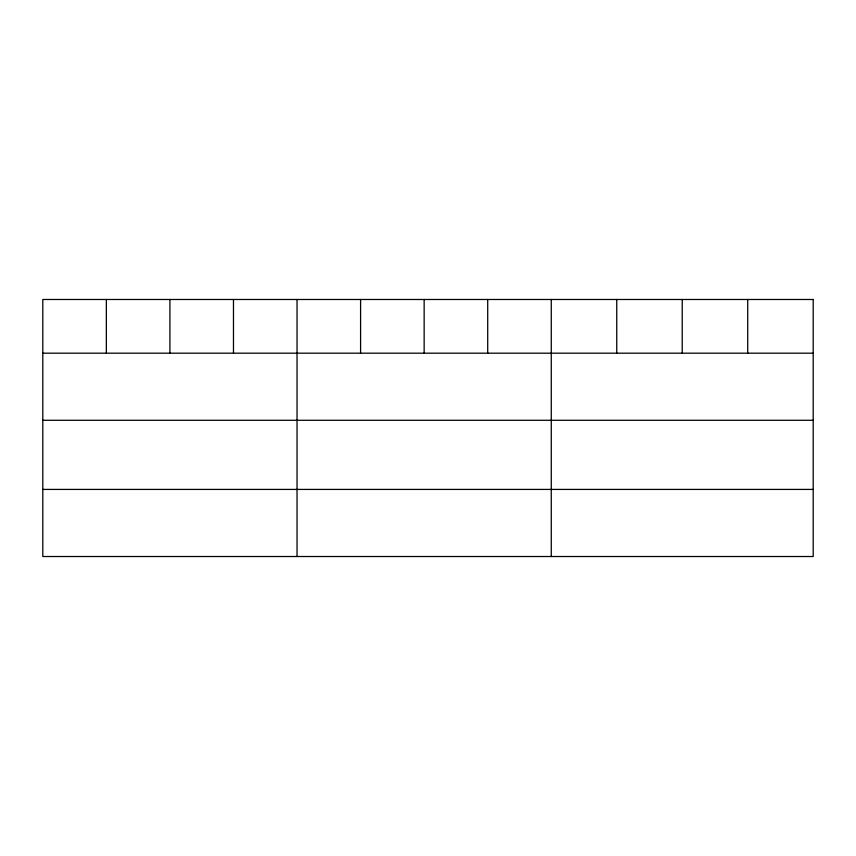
<?xml version="1.0" encoding="UTF-8"?>
<svg xmlns="http://www.w3.org/2000/svg" width="856" height="856" viewBox="0 0 856 856"><rect width="100%" height="100%" fill="white"/><g stroke="black" fill="none" stroke-linecap="round" stroke-linejoin="round"><path stroke-width="1.28" d="M42.8 353.186L813.2 353.186M42.8 420.285L813.2 420.285M42.8 489.418L813.2 489.418M747.716 299.482L747.716 353.186M682.232 299.482L682.232 353.186M616.748 299.482L616.748 353.186M551.264 299.482L551.264 556.518M487.706 299.482L487.706 353.186M424.148 299.482L424.148 353.186M360.59 299.482L360.59 353.186M297.032 299.482L297.032 556.518M233.474 299.482L233.474 353.186M169.916 299.482L169.916 353.186M106.358 299.482L106.358 353.186M813.2 299.482L42.8 299.482L42.8 556.518L813.2 556.518L813.2 299.482"/></g></svg>
